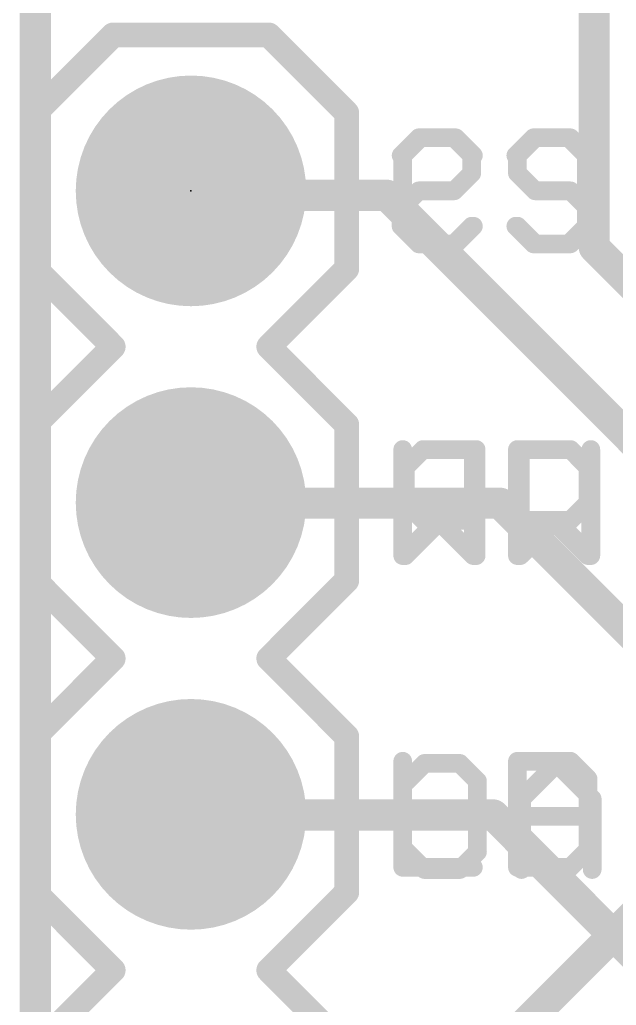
# Model space of a CAD drawing. Extents: x -4.1 to 20.4, y -14 to 28.1.
# Drawn here: x -0.13 to 4.74, y 9.87 to 17.9 of the extents above; entities that cross this region are included whole.
import ezdxf

# ---------------------------------------------------------------- set-up
doc = ezdxf.new("R2010")
doc.units = 0
for name, color, linetype in [('1', 12, 'CONTINUOUS'), ('16', 132, 'CONTINUOUS'), ('17', 110, 'CONTINUOUS'), ('20', 53, 'CONTINUOUS'), ('21', 41, 'CONTINUOUS'), ('22', 40, 'CONTINUOUS'), ('23', 53, 'CONTINUOUS'), ('51', 53, 'CONTINUOUS')]:
    doc.layers.add(name, color=color, linetype=linetype)

# ---------------------------------------------------------------- blocks, each defined once
blk = doc.blocks.new('RECT')
blk.add_solid([(-0.5, -0.5), (0.5, -0.5), (-0.5, 0.5), (0.5, 0.5)])
blk = doc.blocks.new('ROUNDP')
at = {"const_width": 0.5}
blk.add_lwpolyline([(0, -0.25, 1), (0, 0.25, 1), (0, -0.25)], format="xyb", dxfattribs=at)

msp = doc.modelspace()

# ---------------------------------------------------------------- linework, layer by layer
at = {"layer": '1', "const_width": 0.254}
for points in [[(0, 0), (0, 27.94)], [(4.5593, 16.0503), (4.5593, 25.9207)], [(1.3056, 16.4744), (1.27, 16.51)], [(2.8677, 16.4744), (1.3056, 16.4744)], [(5.9813, 13.3608), (2.8677, 16.4744)], [(5.928, 14.6816), (4.5593, 16.0503)], [(1.2751, 13.9649), (1.27, 13.97)], [(3.7922, 13.9649), (1.2751, 13.9649)], [(5.0567, 12.7004), (3.7922, 13.9649)], [(1.2751, 11.4249), (1.27, 11.43)], [(3.7363, 11.4249), (1.2751, 11.4249)], [(5.0673, 10.094), (3.7363, 11.4249)]]:
    msp.add_lwpolyline(points, dxfattribs=at)
at = {"layer": '1', "const_width": 0.127}
for points in [[(1.3149, 16.5549, 1), (1.2251, 16.4651)], [(1.3056, 16.5379, 1), (1.3056, 16.4109)], [(1.2607, 16.4295, 1), (1.3505, 16.5193)], [(2.9126, 16.5193, 1), (2.8228, 16.4295)], [(2.8677, 16.4109, 1), (2.8677, 16.5379)], [(4.6042, 16.0952, 1), (4.5144, 16.0054)], [(4.4958, 16.0503, 1), (4.6228, 16.0503)], [(1.3149, 14.0149, 1), (1.2251, 13.9251)], [(1.2751, 14.0284, 1), (1.2751, 13.9014)], [(1.2302, 13.92, 1), (1.32, 14.0098)], [(3.8371, 14.0098, 1), (3.7473, 13.92)], [(3.7922, 13.9014, 1), (3.7922, 14.0284)], [(1.3149, 11.4749, 1), (1.2251, 11.3851)], [(1.2751, 11.4884, 1), (1.2751, 11.3614)], [(1.2302, 11.38, 1), (1.32, 11.4698)], [(3.7812, 11.4698, 1), (3.6914, 11.38)], [(3.7363, 11.3614, 1), (3.7363, 11.4884)]]:
    msp.add_lwpolyline(points, format="xyb", dxfattribs=at)
at = {"layer": '16', "const_width": 0.254}
for points in [[(0, 0), (0, 27.94)], [(5.6312, 11.3614), (3.1623, 8.8925)]]:
    msp.add_lwpolyline(points, dxfattribs=at)
at = {"layer": '20', "const_width": 0.254}
msp.add_lwpolyline([(0, 0), (0, 27.94)], dxfattribs=at)
at = {"layer": '21'}
for points, const_width in [([(0.635, 17.78), (0, 17.145)], 0.2032), ([(1.905, 17.78), (0.635, 17.78)], 0.2032), ([(2.54, 17.145), (1.905, 17.78)], 0.2032), ([(0, 15.875), (0, 17.145)], 0.2032), ([(2.54, 17.145), (2.54, 15.875)], 0.2032), ([(3.1413, 16.9425), (2.9972, 16.7985)], 0.1524), ([(3.4294, 16.9425), (3.1413, 16.9425)], 0.1524), ([(3.5734, 16.7985), (3.4294, 16.9425)], 0.1524), ([(4.0768, 16.9425), (3.9327, 16.7985)], 0.1524), ([(4.3649, 16.9425), (4.0768, 16.9425)], 0.1524), ([(4.5089, 16.7985), (4.3649, 16.9425)], 0.1524), ([(2.9972, 16.7985), (2.9972, 16.2223)], 0.1524), ([(3.9327, 16.7985), (3.9327, 16.6544)], 0.1524), ([(3.9327, 16.6544), (4.0768, 16.5104)], 0.1524), ([(4.0768, 16.5104), (4.3649, 16.5104)], 0.1524), ([(4.3649, 16.5104), (4.5089, 16.3663)], 0.1524), ([(4.5089, 16.3663), (4.5089, 16.2223)], 0.1524), ([(2.9972, 16.2223), (3.1413, 16.0782)], 0.1524), ([(3.4294, 16.0782), (3.5734, 16.2223)], 0.1524), ([(4.0768, 16.0782), (3.9327, 16.2223)], 0.1524), ([(4.5089, 16.2223), (4.3649, 16.0782)], 0.1524), ([(3.1413, 16.0782), (3.4294, 16.0782)], 0.1524), ([(4.3649, 16.0782), (4.0768, 16.0782)], 0.1524), ([(0.635, 15.24), (0, 15.875)], 0.2032), ([(2.54, 15.875), (1.905, 15.24)], 0.2032), ([(0, 14.605), (0.635, 15.24)], 0.2032), ([(1.905, 15.24), (2.54, 14.605)], 0.2032), ([(0, 13.335), (0, 14.605)], 0.2032), ([(2.54, 14.605), (2.54, 13.335)], 0.2032), ([(2.9972, 14.4025), (2.9972, 13.5382)], 0.1524), ([(3.5734, 13.5382), (3.5734, 14.4025)], 0.1524), ([(3.9327, 13.5382), (3.9327, 14.4025)], 0.1524), ([(3.9327, 14.4025), (4.3649, 14.4025)], 0.1524), ([(4.3649, 14.4025), (4.5089, 14.2585)], 0.1524), ([(4.5089, 14.2585), (4.5089, 13.9704)], 0.1524), ([(4.5089, 13.9704), (4.3649, 13.8263)], 0.1524), ([(2.9972, 13.5382), (3.2853, 13.8263)], 0.1524), ([(3.2853, 13.8263), (3.5734, 13.5382)], 0.1524), ([(4.3649, 13.8263), (3.9327, 13.8263)], 0.1524), ([(4.2208, 13.8263), (4.5089, 13.5382)], 0.1524), ([(0.635, 12.7), (0, 13.335)], 0.2032), ([(2.54, 13.335), (1.905, 12.7)], 0.2032), ([(0, 12.065), (0.635, 12.7)], 0.2032), ([(1.905, 12.7), (2.54, 12.065)], 0.2032), ([(0, 10.795), (0, 12.065)], 0.2032), ([(2.54, 12.065), (2.54, 10.795)], 0.2032), ([(2.9972, 11.8625), (2.9972, 10.9982)], 0.1524), ([(3.9327, 11.8625), (3.9327, 10.9982)], 0.1524), ([(4.3649, 11.8625), (3.9327, 11.8625)], 0.1524), ([(4.5089, 11.7185), (4.3649, 11.8625)], 0.1524), ([(4.5089, 11.1423), (4.5089, 11.7185)], 0.1524), ([(4.3649, 10.9982), (4.5089, 11.1423)], 0.1524), ([(2.9972, 10.9982), (3.5734, 10.9982)], 0.1524), ([(3.9327, 10.9982), (4.3649, 10.9982)], 0.1524), ([(0.635, 10.16), (0, 10.795)], 0.2032), ([(2.54, 10.795), (1.905, 10.16)], 0.2032), ([(0.635, 10.16), (0, 9.525)], 0.2032), ([(2.54, 9.525), (1.905, 10.16)], 0.2032)]:
    msp.add_lwpolyline(points, dxfattribs=dict(at, const_width=const_width))
for points, const_width in [([(0.635, 17.8308, 1), (0.635, 17.7292)], 0.1016), ([(0.6709, 17.7441, 1), (0.5991, 17.8159)], 0.1016), ([(1.9409, 17.8159, 1), (1.8691, 17.7441)], 0.1016), ([(1.905, 17.7292, 1), (1.905, 17.8308)], 0.1016), ([(0.0508, 17.145, 1), (-0.0508, 17.145)], 0.1016), ([(-0.0359, 17.1809, 1), (0.0359, 17.1091)], 0.1016), ([(2.5908, 17.145, 1), (2.4892, 17.145)], 0.1016), ([(2.5041, 17.1091, 1), (2.5759, 17.1809)], 0.1016), ([(3.1413, 16.9806, 1), (3.1413, 16.9044)], 0.0762), ([(3.1682, 16.9156, 1), (3.1143, 16.9695)], 0.0762), ([(3.4563, 16.9695, 1), (3.4024, 16.9156)], 0.0762), ([(3.4294, 16.9044, 1), (3.4294, 16.9806)], 0.0762), ([(4.0768, 16.9806, 1), (4.0768, 16.9044)], 0.0762), ([(4.1037, 16.9156, 1), (4.0498, 16.9695)], 0.0762), ([(4.3918, 16.9695, 1), (4.3379, 16.9156)], 0.0762), ([(4.3649, 16.9044, 1), (4.3649, 16.9806)], 0.0762), ([(3.0353, 16.7985, 1), (2.9591, 16.7985)], 0.0762), ([(3.9708, 16.7985, 1), (3.8946, 16.7985)], 0.0762), ([(2.9703, 16.8254, 1), (3.0241, 16.7715)], 0.0762), ([(3.5465, 16.7715, 1), (3.6004, 16.8254)], 0.0762), ([(3.9058, 16.8254, 1), (3.9597, 16.7715)], 0.0762), ([(4.482, 16.7715, 1), (4.5359, 16.8254)], 0.0762), ([(3.9597, 16.6814, 1), (3.9058, 16.6275)], 0.0762), ([(3.8946, 16.6544, 1), (3.9708, 16.6544)], 0.0762), ([(4.0768, 16.5485, 1), (4.0768, 16.4723)], 0.0762), ([(4.0498, 16.4834, 1), (4.1037, 16.5373)], 0.0762), ([(4.3918, 16.5373, 1), (4.3379, 16.4834)], 0.0762), ([(4.3649, 16.4723, 1), (4.3649, 16.5485)], 0.0762), ([(4.547, 16.3663, 1), (4.4708, 16.3663)], 0.0762), ([(4.482, 16.3394, 1), (4.5359, 16.3933)], 0.0762), ([(3.0241, 16.2492, 1), (2.9703, 16.1953)], 0.0762), ([(2.9591, 16.2223, 1), (3.0353, 16.2223)], 0.0762), ([(3.6004, 16.1953, 1), (3.5465, 16.2492)], 0.0762), ([(3.9597, 16.2492, 1), (3.9058, 16.1953)], 0.0762), ([(4.4708, 16.2223, 1), (4.547, 16.2223)], 0.0762), ([(4.5359, 16.1953, 1), (4.482, 16.2492)], 0.0762), ([(3.1413, 16.1163, 1), (3.1413, 16.0401)], 0.0762), ([(3.1143, 16.0513, 1), (3.1682, 16.1051)], 0.0762), ([(3.4024, 16.1051, 1), (3.4563, 16.0513)], 0.0762), ([(3.4294, 16.0401, 1), (3.4294, 16.1163)], 0.0762), ([(4.0768, 16.1163, 1), (4.0768, 16.0401)], 0.0762), ([(4.0498, 16.0513, 1), (4.1037, 16.1051)], 0.0762), ([(4.3379, 16.1051, 1), (4.3918, 16.0513)], 0.0762), ([(4.3649, 16.0401, 1), (4.3649, 16.1163)], 0.0762), ([(0.0359, 15.9109, 1), (-0.0359, 15.8391)], 0.1016), ([(-0.0508, 15.875, 1), (0.0508, 15.875)], 0.1016), ([(2.4892, 15.875, 1), (2.5908, 15.875)], 0.1016), ([(2.5759, 15.8391, 1), (2.5041, 15.9109)], 0.1016), ([(0.6709, 15.2041, 1), (0.5991, 15.2759)], 0.1016), ([(1.9409, 15.2759, 1), (1.8691, 15.2041)], 0.1016), ([(0.5991, 15.2041, 1), (0.6709, 15.2759)], 0.1016), ([(1.8691, 15.2759, 1), (1.9409, 15.2041)], 0.1016), ([(0.0508, 14.605, 1), (-0.0508, 14.605)], 0.1016), ([(2.5908, 14.605, 1), (2.4892, 14.605)], 0.1016), ([(-0.0359, 14.6409, 1), (0.0359, 14.5691)], 0.1016), ([(2.5041, 14.5691, 1), (2.5759, 14.6409)], 0.1016), ([(3.0353, 14.4025, 1), (2.9591, 14.4025)], 0.0762), ([(3.6115, 14.4025, 1), (3.5353, 14.4025)], 0.0762), ([(3.9708, 14.4025, 1), (3.8946, 14.4025)], 0.0762), ([(3.9327, 14.4406, 1), (3.9327, 14.3644)], 0.0762), ([(4.3918, 14.4295, 1), (4.3379, 14.3756)], 0.0762), ([(4.3649, 14.3644, 1), (4.3649, 14.4406)], 0.0762), ([(4.547, 14.2585, 1), (4.4708, 14.2585)], 0.0762), ([(4.482, 14.2315, 1), (4.5359, 14.2854)], 0.0762), ([(4.4708, 13.9704, 1), (4.547, 13.9704)], 0.0762), ([(4.5359, 13.9434, 1), (4.482, 13.9973)], 0.0762), ([(3.3123, 13.8533, 1), (3.2584, 13.7994)], 0.0762), ([(3.3123, 13.7994, 1), (3.2584, 13.8533)], 0.0762), ([(3.9327, 13.8644, 1), (3.9327, 13.7882)], 0.0762), ([(4.2478, 13.8533, 1), (4.1939, 13.7994)], 0.0762), ([(4.3649, 13.7882, 1), (4.3649, 13.8644)], 0.0762), ([(4.3379, 13.8533, 1), (4.3918, 13.7994)], 0.0762), ([(2.9591, 13.5382, 1), (3.0353, 13.5382)], 0.0762), ([(2.9703, 13.5651, 1), (3.0241, 13.5113)], 0.0762), ([(3.5353, 13.5382, 1), (3.6115, 13.5382)], 0.0762), ([(3.5465, 13.5113, 1), (3.6004, 13.5651)], 0.0762), ([(3.8946, 13.5382, 1), (3.9708, 13.5382)], 0.0762), ([(4.482, 13.5113, 1), (4.5359, 13.5651)], 0.0762), ([(0.0359, 13.3709, 1), (-0.0359, 13.2991)], 0.1016), ([(2.5759, 13.2991, 1), (2.5041, 13.3709)], 0.1016), ([(-0.0508, 13.335, 1), (0.0508, 13.335)], 0.1016), ([(2.4892, 13.335, 1), (2.5908, 13.335)], 0.1016), ([(0.6709, 12.6641, 1), (0.5991, 12.7359)], 0.1016), ([(0.5991, 12.6641, 1), (0.6709, 12.7359)], 0.1016), ([(1.9409, 12.7359, 1), (1.8691, 12.6641)], 0.1016), ([(1.8691, 12.7359, 1), (1.9409, 12.6641)], 0.1016), ([(0.0508, 12.065, 1), (-0.0508, 12.065)], 0.1016), ([(-0.0359, 12.1009, 1), (0.0359, 12.0291)], 0.1016), ([(2.5908, 12.065, 1), (2.4892, 12.065)], 0.1016), ([(2.5041, 12.0291, 1), (2.5759, 12.1009)], 0.1016), ([(3.0353, 11.8625, 1), (2.9591, 11.8625)], 0.0762), ([(3.9708, 11.8625, 1), (3.8946, 11.8625)], 0.0762), ([(3.9327, 11.9006, 1), (3.9327, 11.8244)], 0.0762), ([(4.3918, 11.8895, 1), (4.3379, 11.8356)], 0.0762), ([(4.3649, 11.8244, 1), (4.3649, 11.9006)], 0.0762), ([(4.547, 11.7185, 1), (4.4708, 11.7185)], 0.0762), ([(4.482, 11.6915, 1), (4.5359, 11.7454)], 0.0762), ([(4.4708, 11.1423, 1), (4.547, 11.1423)], 0.0762), ([(4.5359, 11.1153, 1), (4.482, 11.1692)], 0.0762), ([(2.9972, 11.0363, 1), (2.9972, 10.9601)], 0.0762), ([(2.9591, 10.9982, 1), (3.0353, 10.9982)], 0.0762), ([(3.5734, 10.9601, 1), (3.5734, 11.0363)], 0.0762), ([(3.9327, 11.0363, 1), (3.9327, 10.9601)], 0.0762), ([(3.8946, 10.9982, 1), (3.9708, 10.9982)], 0.0762), ([(4.3379, 11.0251, 1), (4.3918, 10.9713)], 0.0762), ([(4.3649, 10.9601, 1), (4.3649, 11.0363)], 0.0762), ([(0.0359, 10.8309, 1), (-0.0359, 10.7591)], 0.1016), ([(-0.0508, 10.795, 1), (0.0508, 10.795)], 0.1016), ([(2.4892, 10.795, 1), (2.5908, 10.795)], 0.1016), ([(2.5759, 10.7591, 1), (2.5041, 10.8309)], 0.1016), ([(0.6709, 10.1241, 1), (0.5991, 10.1959)], 0.1016), ([(0.5991, 10.1241, 1), (0.6709, 10.1959)], 0.1016), ([(1.9409, 10.1959, 1), (1.8691, 10.1241)], 0.1016), ([(1.8691, 10.1959, 1), (1.9409, 10.1241)], 0.1016)]:
    msp.add_lwpolyline(points, format="xyb", dxfattribs=dict(at, const_width=const_width))
at = {"layer": '22', "const_width": 0.1524}
for points in [[(2.9841, 16.7985), (3.1281, 16.9425)], [(3.1281, 16.9425), (3.4162, 16.9425)], [(3.4162, 16.9425), (3.5603, 16.7985)], [(3.9196, 16.7985), (4.0636, 16.9425)], [(4.0636, 16.9425), (4.3517, 16.9425)], [(4.3517, 16.9425), (4.4958, 16.7985)], [(3.5603, 16.7985), (3.5603, 16.6544)], [(4.4958, 16.7985), (4.4958, 16.2223)], [(3.5603, 16.6544), (3.4162, 16.5104)], [(3.1281, 16.5104), (2.9841, 16.3663)], [(3.4162, 16.5104), (3.1281, 16.5104)], [(2.9841, 16.3663), (2.9841, 16.2223)], [(2.9841, 16.2223), (3.1281, 16.0782)], [(3.4162, 16.0782), (3.5603, 16.2223)], [(4.0636, 16.0782), (3.9196, 16.2223)], [(4.4958, 16.2223), (4.3517, 16.0782)], [(3.1281, 16.0782), (3.4162, 16.0782)], [(4.3517, 16.0782), (4.0636, 16.0782)], [(3.1637, 14.4025), (3.0196, 14.2585)], [(3.5958, 14.4025), (3.1637, 14.4025)], [(3.5958, 13.5382), (3.5958, 14.4025)], [(3.9551, 13.5382), (3.9551, 14.4025)], [(4.5314, 14.4025), (4.5314, 13.5382)], [(3.0196, 14.2585), (3.0196, 13.9704)], [(3.0196, 13.9704), (3.1637, 13.8263)], [(3.3077, 13.8263), (3.0196, 13.5382)], [(3.1637, 13.8263), (3.5958, 13.8263)], [(4.2433, 13.8263), (3.9551, 13.5382)], [(4.5314, 13.5382), (4.2433, 13.8263)], [(3.0307, 11.7007), (3.1748, 11.8448)], [(3.1748, 11.8448), (3.4629, 11.8448)], [(3.4629, 11.8448), (3.6069, 11.7007)], [(4.2544, 11.8448), (3.9662, 11.5566)], [(4.5425, 11.5566), (4.2544, 11.8448)], [(3.6069, 11.7007), (3.6069, 11.1245)], [(3.9662, 11.5566), (3.9662, 10.9804)], [(4.5425, 10.9804), (4.5425, 11.5566)], [(4.5425, 11.4126), (3.9662, 11.4126)], [(3.1748, 10.9804), (3.0307, 11.1245)], [(3.6069, 11.1245), (3.4629, 10.9804)], [(3.4629, 10.9804), (3.1748, 10.9804)]]:
    msp.add_lwpolyline(points, dxfattribs=at)
at = {"layer": '22', "const_width": 0.0762}
for points in [[(3.1281, 16.9806, 1), (3.1281, 16.9044)], [(3.1551, 16.9156, 1), (3.1012, 16.9695)], [(3.4432, 16.9695, 1), (3.3893, 16.9156)], [(3.4162, 16.9044, 1), (3.4162, 16.9806)], [(4.0636, 16.9806, 1), (4.0636, 16.9044)], [(4.0906, 16.9156, 1), (4.0367, 16.9695)], [(4.3787, 16.9695, 1), (4.3248, 16.9156)], [(4.3517, 16.9044, 1), (4.3517, 16.9806)], [(3.5984, 16.7985, 1), (3.5222, 16.7985)], [(4.5339, 16.7985, 1), (4.4577, 16.7985)], [(2.9571, 16.8254, 1), (3.011, 16.7715)], [(3.5333, 16.7715, 1), (3.5872, 16.8254)], [(3.8926, 16.8254, 1), (3.9465, 16.7715)], [(4.4689, 16.7715, 1), (4.5227, 16.8254)], [(3.5872, 16.6275, 1), (3.5333, 16.6814)], [(3.5222, 16.6544, 1), (3.5984, 16.6544)], [(3.1281, 16.5485, 1), (3.1281, 16.4723)], [(3.1551, 16.4834, 1), (3.1012, 16.5373)], [(3.3893, 16.5373, 1), (3.4432, 16.4834)], [(3.4162, 16.4723, 1), (3.4162, 16.5485)], [(2.9571, 16.3933, 1), (3.011, 16.3394)], [(3.0222, 16.3663, 1), (2.946, 16.3663)], [(3.011, 16.2492, 1), (2.9571, 16.1953)], [(2.946, 16.2223, 1), (3.0222, 16.2223)], [(3.5872, 16.1953, 1), (3.5333, 16.2492)], [(3.9465, 16.2492, 1), (3.8926, 16.1953)], [(4.4577, 16.2223, 1), (4.5339, 16.2223)], [(4.5227, 16.1953, 1), (4.4689, 16.2492)], [(3.1281, 16.1163, 1), (3.1281, 16.0401)], [(3.1012, 16.0513, 1), (3.1551, 16.1051)], [(3.3893, 16.1051, 1), (3.4432, 16.0513)], [(3.4162, 16.0401, 1), (3.4162, 16.1163)], [(4.0636, 16.1163, 1), (4.0636, 16.0401)], [(4.0367, 16.0513, 1), (4.0906, 16.1051)], [(4.3248, 16.1051, 1), (4.3787, 16.0513)], [(4.3517, 16.0401, 1), (4.3517, 16.1163)], [(3.1637, 14.4406, 1), (3.1637, 14.3644)], [(3.1906, 14.3756, 1), (3.1367, 14.4295)], [(3.6339, 14.4025, 1), (3.5577, 14.4025)], [(3.5958, 14.3644, 1), (3.5958, 14.4406)], [(3.9932, 14.4025, 1), (3.917, 14.4025)], [(4.5695, 14.4025, 1), (4.4933, 14.4025)], [(3.0577, 14.2585, 1), (2.9815, 14.2585)], [(2.9927, 14.2854, 1), (3.0466, 14.2315)], [(3.0466, 13.9973, 1), (2.9927, 13.9434)], [(2.9815, 13.9704, 1), (3.0577, 13.9704)], [(3.1637, 13.8644, 1), (3.1637, 13.7882)], [(3.3347, 13.7994, 1), (3.2808, 13.8533)], [(3.5958, 13.7882, 1), (3.5958, 13.8644)], [(4.2702, 13.8533, 1), (4.2163, 13.7994)], [(4.2702, 13.7994, 1), (4.2163, 13.8533)], [(3.1367, 13.7994, 1), (3.1906, 13.8533)], [(2.9927, 13.5651, 1), (3.0466, 13.5113)], [(3.5577, 13.5382, 1), (3.6339, 13.5382)], [(3.917, 13.5382, 1), (3.9932, 13.5382)], [(3.9282, 13.5651, 1), (3.9821, 13.5113)], [(4.4933, 13.5382, 1), (4.5695, 13.5382)], [(4.5044, 13.5113, 1), (4.5583, 13.5651)], [(3.1748, 11.8829, 1), (3.1748, 11.8067)], [(3.2017, 11.8178, 1), (3.1478, 11.8717)], [(3.4898, 11.8717, 1), (3.4359, 11.8178)], [(3.4629, 11.8067, 1), (3.4629, 11.8829)], [(4.2813, 11.8717, 1), (4.2274, 11.8178)], [(4.2813, 11.8178, 1), (4.2274, 11.8717)], [(3.0038, 11.7276, 1), (3.0577, 11.6738)], [(3.645, 11.7007, 1), (3.5688, 11.7007)], [(3.58, 11.6738, 1), (3.6339, 11.7276)], [(4.0043, 11.5566, 1), (3.9281, 11.5566)], [(3.9393, 11.5836, 1), (3.9932, 11.5297)], [(4.5806, 11.5566, 1), (4.5044, 11.5566)], [(4.5155, 11.5297, 1), (4.5694, 11.5836)], [(3.9662, 11.4507, 1), (3.9662, 11.3745)], [(4.5425, 11.3745, 1), (4.5425, 11.4507)], [(3.0577, 11.1514, 1), (3.0038, 11.0975)], [(3.5688, 11.1245, 1), (3.645, 11.1245)], [(3.6339, 11.0975, 1), (3.58, 11.1514)], [(3.1748, 11.0185, 1), (3.1748, 10.9423)], [(3.1478, 10.9535, 1), (3.2017, 11.0074)], [(3.4359, 11.0074, 1), (3.4898, 10.9535)], [(3.4629, 10.9423, 1), (3.4629, 11.0185)], [(3.9281, 10.9804, 1), (4.0043, 10.9804)], [(4.5044, 10.9804, 1), (4.5806, 10.9804)]]:
    msp.add_lwpolyline(points, format="xyb", dxfattribs=at)
at = {"layer": '23'}
msp.add_point((1.27, 16.51), dxfattribs=at)

# ---------------------------------------------------------------- block references
at = {"layer": '17', "xscale": 1.8796, "yscale": 1.8796}
for p in [(1.27, 16.51), (1.27, 16.51), (1.27, 13.97), (1.27, 13.97), (1.27, 11.43), (1.27, 11.43)]:
    msp.add_blockref('ROUNDP', p, dxfattribs=at)
at = {"layer": '51', "xscale": 0.508, "yscale": 0.508, "rotation": 270}
for p in [(1.27, 16.51), (1.27, 13.97), (1.27, 11.43)]:
    msp.add_blockref('RECT', p, dxfattribs=at)

doc.saveas('drawing.dxf')
